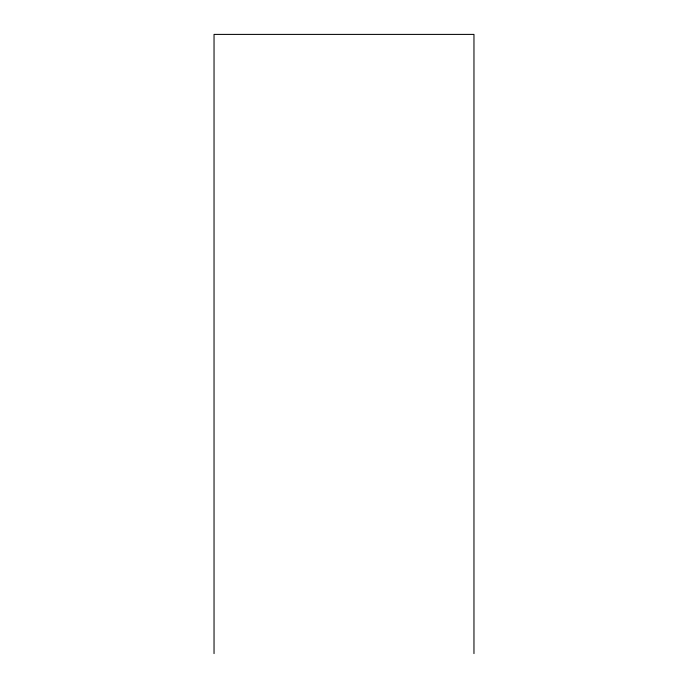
<?xml version="1.0" encoding="UTF-8"?>
<svg xmlns="http://www.w3.org/2000/svg" width="688" height="688" viewBox="0 0 688 688"><rect width="100%" height="100%" fill="white"/><g stroke="black" fill="none" stroke-linecap="round" stroke-linejoin="round"><path stroke-width="1.03" d="M473.963 653.6L473.963 34.4L214.037 34.4L214.037 653.6"/></g></svg>
